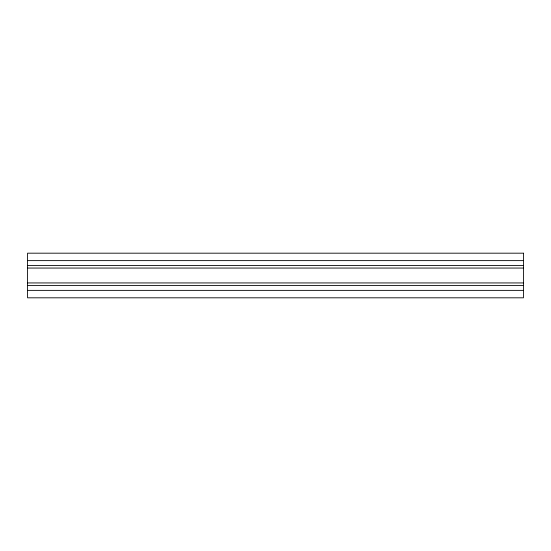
<?xml version="1.0" encoding="UTF-8"?>
<svg xmlns="http://www.w3.org/2000/svg" width="551" height="551" viewBox="0 0 551 551"><rect width="100%" height="100%" fill="white"/><g stroke="black" fill="none" stroke-linecap="round" stroke-linejoin="round"><path stroke-width="0.83" d="M27.55 260.623L523.45 260.623M27.55 265.582L523.45 265.582M27.55 268.061L523.45 268.061M27.55 282.938L523.45 282.938M27.55 285.418L523.45 285.418M27.55 290.377L523.45 290.377M523.45 253.185L27.55 253.185L27.55 297.815L523.45 297.815L523.45 253.185"/></g></svg>
